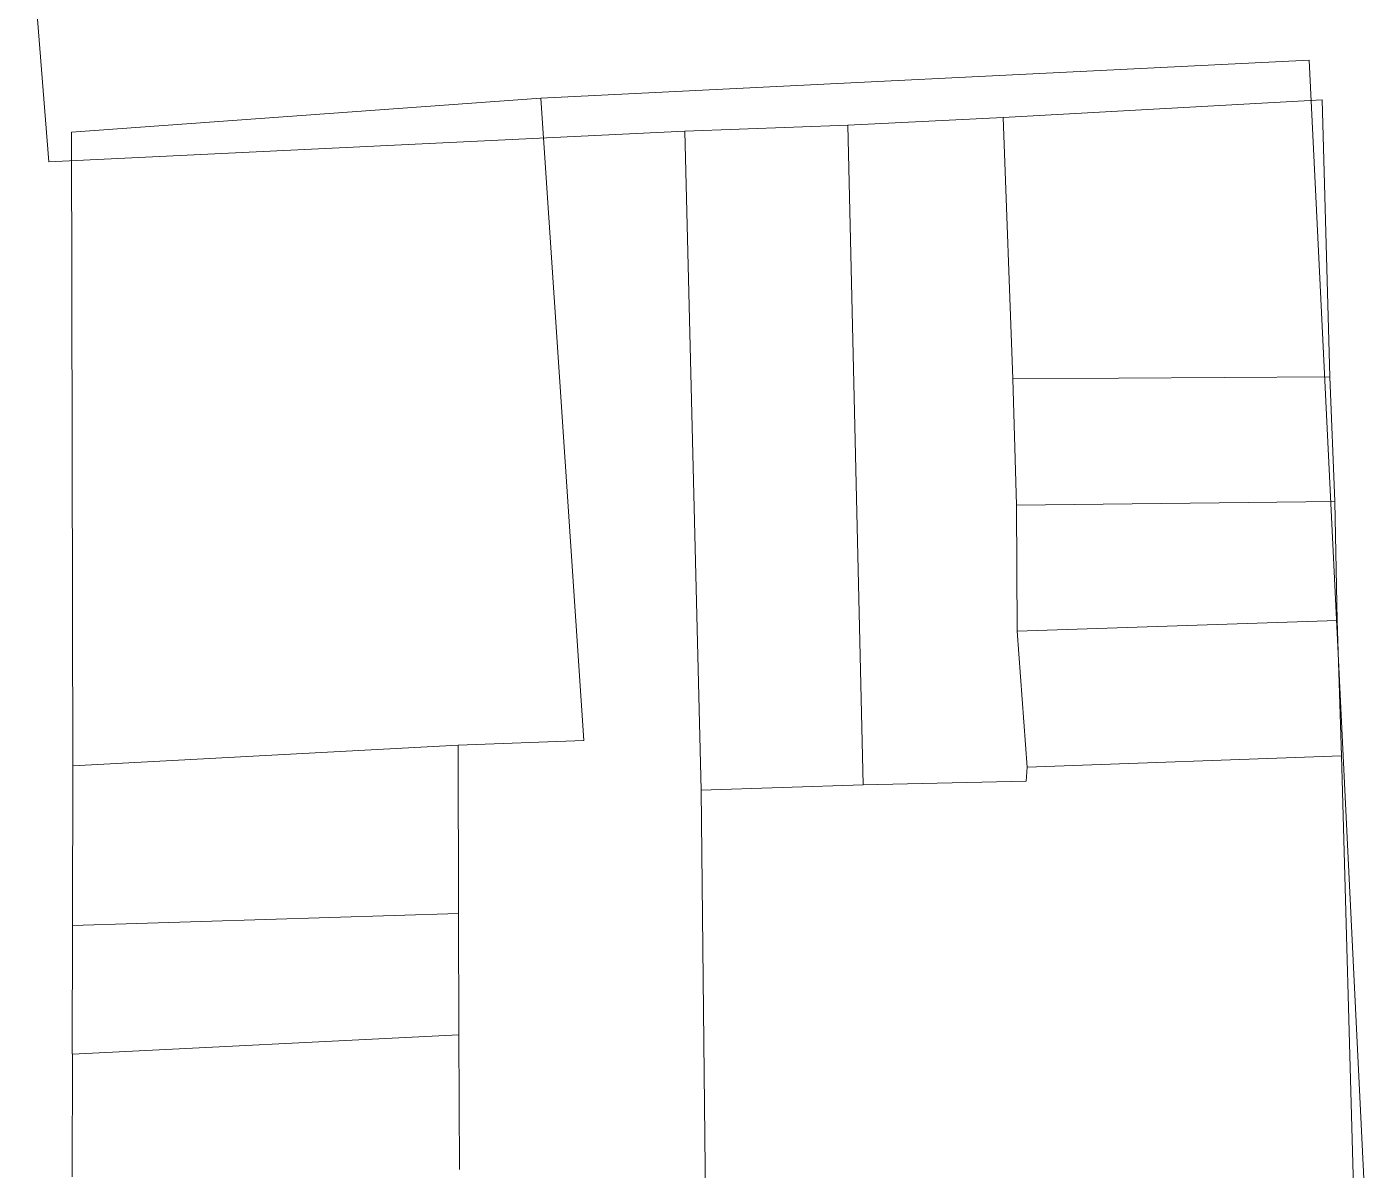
# Model space of a CAD drawing. Header units: millimetres. Extents: x 1956 to 626126, y 2654 to 1331070.
# Drawn here: x 625346.2 to 625435.1, y 1329959.2 to 1330034.8 of the extents above; entities that cross this region are included whole.
import ezdxf

# ---------------------------------------------------------------- set-up
doc = ezdxf.new("R2010")
doc.units = ezdxf.units.MM

msp = doc.modelspace()

# ---------------------------------------------------------------- linework, layer by layer
at = {"color": 1, "lineweight": 0}
for p, q in [((625346.184, 1330043.958), (625347.642, 1330025.872)), ((625346.184, 1330043.958), (625347.642, 1330025.872)), ((625346.184, 1330043.958), (625347.642, 1330025.872)), ((625346.184, 1330043.958), (625347.642, 1330025.872)), ((625380.146, 1330030.073), (625430.885, 1330032.583)), ((625430.885, 1330032.583), (625435.118, 1329946.427)), ((625430.885, 1330032.583), (625435.118, 1329946.427)), ((625349.123, 1330027.828), (625380.146, 1330030.073)), ((625349.123, 1330027.828), (625380.146, 1330030.073)), ((625380.146, 1330030.073), (625382.976, 1329987.612)), ((625380.146, 1330030.073), (625382.976, 1329987.612)), ((625410.679, 1330028.789), (625431.758, 1330029.949)), ((625410.679, 1330028.789), (625431.758, 1330029.949)), ((625410.679, 1330028.789), (625431.758, 1330029.949)), ((625410.679, 1330028.789), (625431.758, 1330029.949)), ((625431.758, 1330029.949), (625432.252, 1330011.655)), ((625431.758, 1330029.949), (625432.252, 1330011.655)), ((625431.758, 1330029.949), (625432.252, 1330011.655)), ((625431.758, 1330029.949), (625432.252, 1330011.655)), ((625400.418, 1330028.287), (625410.679, 1330028.789)), ((625400.418, 1330028.287), (625410.679, 1330028.789)), ((625410.679, 1330028.789), (625411.32, 1330011.513)), ((625410.679, 1330028.789), (625411.32, 1330011.513)), ((625410.679, 1330028.789), (625411.32, 1330011.513)), ((625410.679, 1330028.789), (625411.32, 1330011.513)), ((625347.642, 1330025.872), (625389.649, 1330027.885)), ((625347.642, 1330025.872), (625389.649, 1330027.885)), ((625347.642, 1330025.872), (625389.649, 1330027.885)), ((625347.642, 1330025.872), (625389.649, 1330027.885)), ((625349.221, 1329985.956), (625349.123, 1330027.828)), ((625349.221, 1329985.956), (625349.123, 1330027.828)), ((625389.649, 1330027.885), (625400.418, 1330028.287)), ((625389.649, 1330027.885), (625400.418, 1330028.287)), ((625389.649, 1330027.885), (625400.418, 1330028.287)), ((625389.649, 1330027.885), (625400.418, 1330028.287)), ((625389.649, 1330027.885), (625390.721, 1329984.334)), ((625389.649, 1330027.885), (625390.721, 1329984.334)), ((625389.649, 1330027.885), (625390.721, 1329984.334)), ((625389.649, 1330027.885), (625390.721, 1329984.334)), ((625400.418, 1330028.287), (625401.439, 1329984.686)), ((625400.418, 1330028.287), (625401.439, 1329984.686)), ((625400.418, 1330028.287), (625401.439, 1329984.686)), ((625400.418, 1330028.287), (625401.439, 1329984.686)), ((625411.32, 1330011.513), (625432.252, 1330011.655)), ((625411.32, 1330011.513), (625432.252, 1330011.655)), ((625411.32, 1330011.513), (625432.252, 1330011.655)), ((625411.32, 1330011.513), (625432.252, 1330011.655)), ((625432.252, 1330011.655), (625432.596, 1330003.423)), ((625432.252, 1330011.655), (625432.596, 1330003.423)), ((625432.252, 1330011.655), (625432.596, 1330003.423)), ((625432.252, 1330011.655), (625432.596, 1330003.423)), ((625411.563, 1330003.179), (625411.32, 1330011.513)), ((625411.563, 1330003.179), (625411.32, 1330011.513)), ((625411.563, 1330003.179), (625411.32, 1330011.513)), ((625411.563, 1330003.179), (625411.32, 1330011.513)), ((625432.596, 1330003.423), (625411.563, 1330003.179)), ((625432.596, 1330003.423), (625411.563, 1330003.179)), ((625432.596, 1330003.423), (625411.563, 1330003.179)), ((625432.596, 1330003.423), (625411.563, 1330003.179)), ((625411.563, 1330003.179), (625411.603, 1329994.844)), ((625411.563, 1330003.179), (625411.603, 1329994.844)), ((625411.563, 1330003.179), (625411.603, 1329994.844)), ((625411.563, 1330003.179), (625411.603, 1329994.844)), ((625432.735, 1329995.546), (625432.596, 1330003.423)), ((625432.735, 1329995.546), (625432.596, 1330003.423)), ((625432.735, 1329995.546), (625432.596, 1330003.423)), ((625432.735, 1329995.546), (625432.596, 1330003.423)), ((625411.603, 1329994.844), (625432.735, 1329995.546)), ((625411.603, 1329994.844), (625432.735, 1329995.546)), ((625411.603, 1329994.844), (625432.735, 1329995.546)), ((625411.603, 1329994.844), (625432.735, 1329995.546)), ((625432.735, 1329995.546), (625433.032, 1329986.603)), ((625432.735, 1329995.546), (625433.032, 1329986.603)), ((625432.735, 1329995.546), (625433.032, 1329986.603)), ((625432.735, 1329995.546), (625433.032, 1329986.603)), ((625412.255, 1329985.851), (625411.603, 1329994.844)), ((625412.255, 1329985.851), (625411.603, 1329994.844)), ((625412.255, 1329985.851), (625411.603, 1329994.844)), ((625412.255, 1329985.851), (625411.603, 1329994.844)), ((625374.683, 1329987.302), (625382.976, 1329987.612)), ((625374.683, 1329987.302), (625382.976, 1329987.612)), ((625349.221, 1329985.956), (625374.683, 1329987.302)), ((625349.221, 1329985.956), (625374.683, 1329987.302)), ((625374.683, 1329987.302), (625374.692, 1329976.193)), ((625374.683, 1329987.302), (625374.692, 1329976.193)), ((625349.189, 1329975.39), (625349.221, 1329985.956)), ((625349.189, 1329975.39), (625349.221, 1329985.956)), ((625412.255, 1329985.851), (625412.209, 1329984.936)), ((625412.255, 1329985.851), (625412.209, 1329984.936)), ((625412.255, 1329985.851), (625412.209, 1329984.936)), ((625412.255, 1329985.851), (625412.209, 1329984.936)), ((625433.032, 1329986.603), (625412.255, 1329985.851)), ((625433.032, 1329986.603), (625412.255, 1329985.851)), ((625433.032, 1329986.603), (625412.255, 1329985.851)), ((625433.032, 1329986.603), (625412.255, 1329985.851)), ((625433.032, 1329986.603), (625434.194, 1329945.187)), ((625433.032, 1329986.603), (625434.194, 1329945.187)), ((625433.032, 1329986.603), (625434.194, 1329945.187)), ((625433.032, 1329986.603), (625434.194, 1329945.187)), ((625412.209, 1329984.936), (625401.439, 1329984.686)), ((625412.209, 1329984.936), (625401.439, 1329984.686)), ((625412.209, 1329984.936), (625401.439, 1329984.686)), ((625412.209, 1329984.936), (625401.439, 1329984.686)), ((625390.721, 1329984.334), (625401.439, 1329984.686)), ((625390.721, 1329984.334), (625401.439, 1329984.686)), ((625390.721, 1329984.334), (625401.439, 1329984.686)), ((625390.721, 1329984.334), (625401.439, 1329984.686)), ((625390.721, 1329984.334), (625391.174, 1329942.509)), ((625390.721, 1329984.334), (625391.174, 1329942.509)), ((625390.721, 1329984.334), (625391.174, 1329942.509)), ((625390.721, 1329984.334), (625391.174, 1329942.509)), ((625349.189, 1329975.39), (625374.692, 1329976.193)), ((625349.189, 1329975.39), (625374.692, 1329976.193)), ((625374.692, 1329976.193), (625374.726, 1329968.171)), ((625374.692, 1329976.193), (625374.726, 1329968.171)), ((625349.164, 1329966.923), (625349.189, 1329975.39)), ((625349.164, 1329966.923), (625349.189, 1329975.39))]:
    msp.add_line(p, q, dxfattribs=at)
at = {"color": 1, "lineweight": 0, "ltscale": 0.5}
for p, q in [((625374.726, 1329968.171), (625349.185, 1329966.887)), ((625374.772, 1329959.277), (625374.726, 1329968.171)), ((625349.185, 1329966.887), (625349.163, 1329958.775))]:
    msp.add_line(p, q, dxfattribs=at)

doc.saveas('drawing.dxf')
